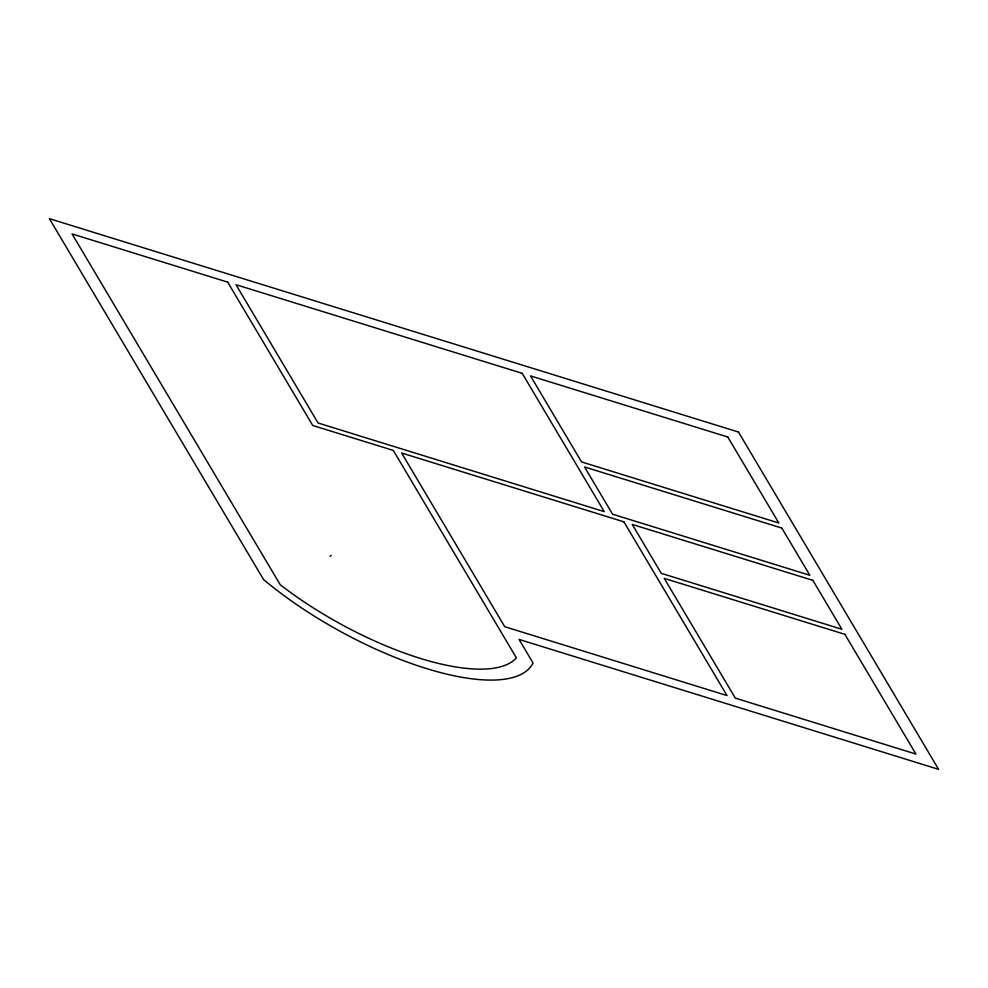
<?xml version="1.0" encoding="UTF-8"?>
<svg xmlns="http://www.w3.org/2000/svg" width="988" height="988" viewBox="0 0 988 988"><rect width="100%" height="100%" fill="white"/><g stroke="black" fill="none" stroke-linecap="round" stroke-linejoin="round"><path stroke-width="1.48" d="M330.017 556.343L331.202 555.417M738.456 432.04L49.4 218.657L263.561 579.561A185.509 64.665 28.9 0 0 533.063 663.022L519.058 639.421L938.6 769.343L738.456 432.04M227.672 282.123L72.075 233.934L280.234 584.735A172.418 60.095 28.9 0 0 516.391 657.86L393.31 450.429L312.727 425.47L227.672 282.123M522.183 373.328L236.008 284.705L318.062 423L604.236 511.623L522.183 373.328M727.785 437.005L530.519 375.909L581.549 461.927L778.828 523.01L727.785 437.005M781.829 528.074L584.563 466.978L612.572 514.205L809.851 575.288L781.829 528.074M623.91 521.837L401.634 453.01L504.72 626.713L726.995 695.552L623.91 521.837M812.852 580.351L632.246 524.43L661.268 573.336L841.875 629.257L812.852 580.351M844.876 634.321L664.269 578.388L735.331 698.133L915.925 754.066L844.876 634.321"/></g></svg>
